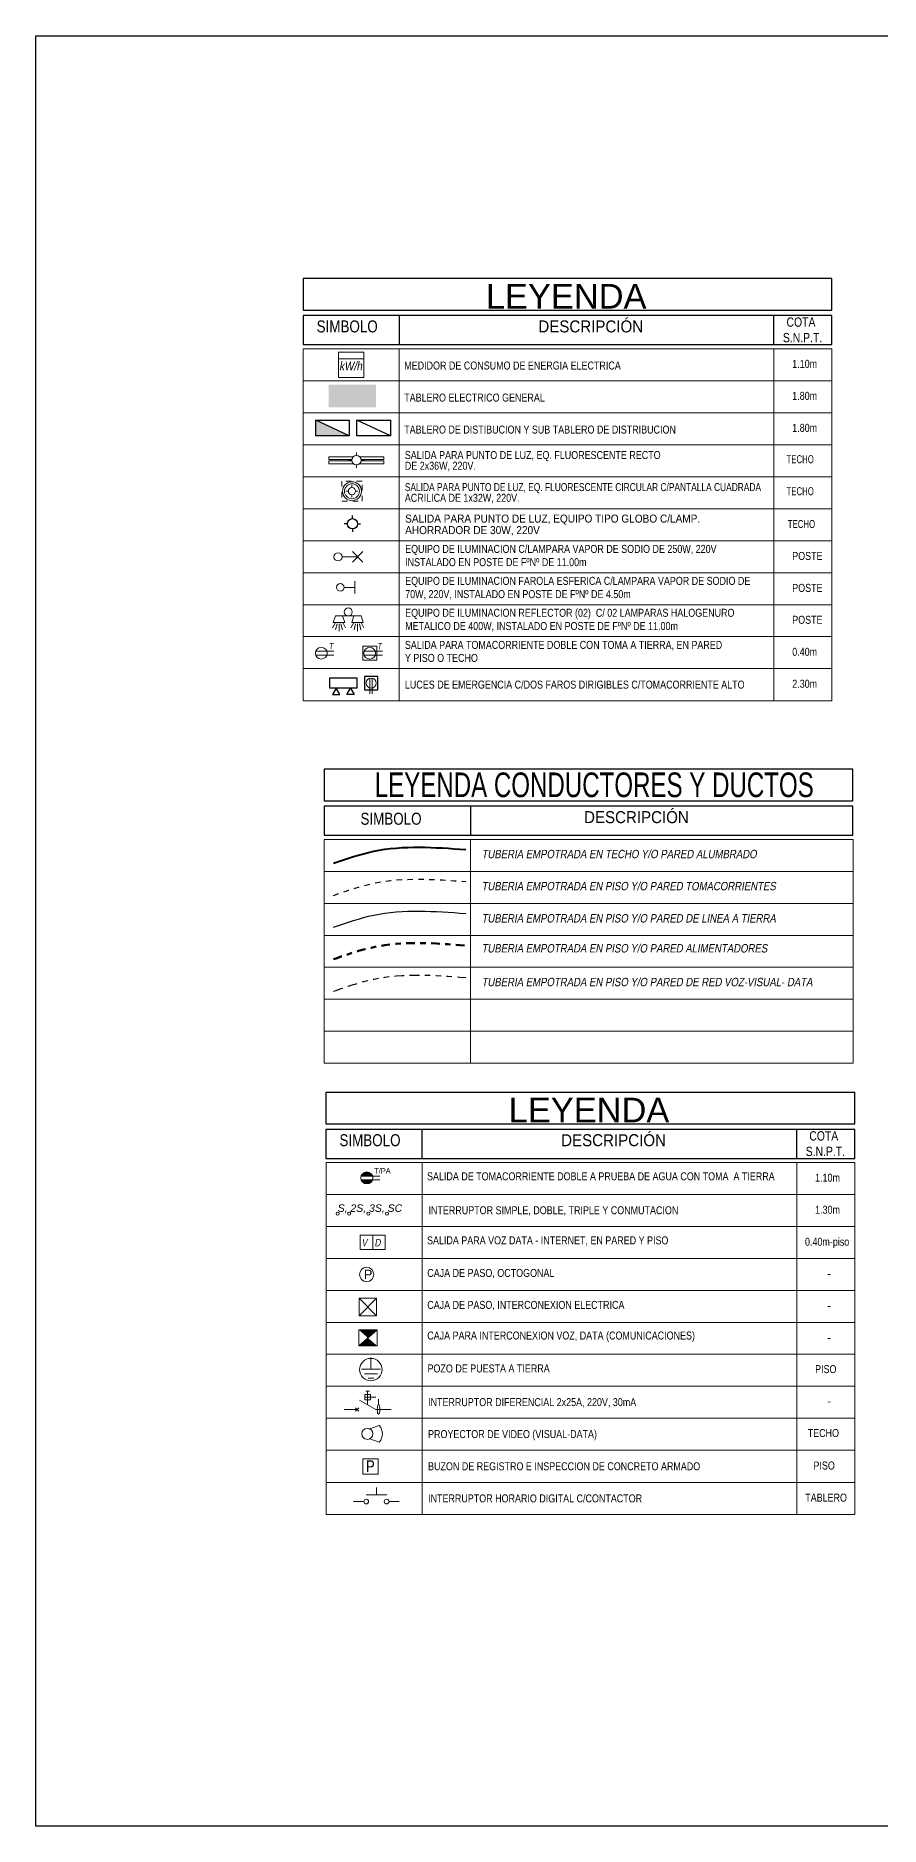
# Model space of a CAD drawing. Header units: millimetres. Extents: x 3354 to 3637, y 1117 to 1358.
# Drawn here: x 3416.77 to 3432.32, y 1247.88 to 1280.84 of the extents above; entities that cross this region are included whole.
import ezdxf

# ---------------------------------------------------------------- set-up
doc = ezdxf.new("R2010")
doc.units = ezdxf.units.MM
for name, pattern in [('ACAD_ISO15W100', [39, 12, -3, 12, -3, 0, -3, 0, -3, 0, -3]), ('DASHDOT2', [12.7, 6.35, -3.175, 0, -3.175]), ('DASHED', [0.75, 0.5, -0.25]), ('DASHED2', [0.375, 0.25, -0.125]), ('TRAZOS1', [0.15, 0.1, -0.05])]:
    doc.linetypes.add(name, pattern=pattern)
for name, color, linetype, lineweight in [('0-Accesorio', 4, 'Continuous', 20), ('ACCESORIO', 4, 'Continuous', 20), ('ACCESORIOS', 4, 'Continuous', 18), ('ALIMENTADORES', 43, 'DASHDOT2', 50), ('buzones', 4, 'Continuous', 18), ('CAB30mm', 60, 'Continuous', 30), ('columnas', 1, 'Continuous', 5), ('FIERR2', 41, 'Continuous', 20), ('INST. TOMAC.', 3, 'DASHED', 30), ('LAMPARAS', 2, 'Continuous', 13), ('LAMPARAS AHORRADORAS', 2, 'Continuous', 20), ('RED ALUMBRADO', 6, 'Continuous', 40), ('RED RED TV CABLE', 241, 'ACAD_ISO15W100', 40), ('RED TIERRA', 21, 'T_LINE', 30), ('SANIT', 160, 'Continuous', 60), ('TABLERO', 122, 'Continuous', 25), ('tableros y cables', 14, 'Continuous', 18)]:
    doc.layers.add(name, color=color, linetype=linetype, lineweight=lineweight)
doc.layers.add('LUMINARIAS', color=2, linetype='Continuous')
doc.layers.add('texto', color=7, linetype='Continuous', lineweight=9, true_color=0x000000)
doc.styles.add('2-SIETE', font='ARIALN.TTF', dxfattribs={"height": 0.07})
doc.styles.add('A-1', font='arial.ttf', dxfattribs={"height": 0.075})
doc.styles.add('BYE', font='ARIALN.TTF', dxfattribs={"oblique": 10, "height": 2})
doc.styles.add('NPT', font='arial.ttf', dxfattribs={"height": 0.1})
doc.styles.get("Standard").update_dxf_attribs({"font": 'arial.ttf'})
doc.linetypes.add('T_LINE', pattern='A,12.7,-5.08,["T",Standard,S=2.54,R=0,X=-2.54,Y=-1.27],-6.35', length=24.13)

# ---------------------------------------------------------------- blocks, each defined once
blk = doc.blocks.new('TOMA A PRUEBA DE AGUA')
at = {"layer": 'ACCESORIOS'}
h = blk.add_hatch(color=256, dxfattribs=at)
h.paths.add_polyline_path([(2284.459, 573.798), (2284.733, 573.798, 0.724865)])
h.paths.add_polyline_path([(2284.733, 573.708), (2284.459, 573.708, 0.724865)])
at = {"layer": 'ACCESORIOS', "linetype": 'Continuous', "lineweight": 20, "ltscale": 0.1}
for p, q in [((2284.459, 573.798), (2284.908, 573.798)), ((2284.459, 573.708), (2284.908, 573.708))]:
    blk.add_line(p, q, dxfattribs=at)
blk.add_circle((2284.596, 573.753), 0.144, dxfattribs=at)
at = {"layer": 'ACCESORIOS', "style": 'A-1', "width": 0.8}
blk.add_text('T/PA', height=0.1316, dxfattribs=at).set_placement((2284.774, 573.856))
blk = doc.blocks.new('CAJA DE PASO CUADRADO')
at = {"layer": 'ACCESORIOS', "linetype": 'Continuous', "lineweight": 20, "ltscale": 0.1}
for p, q in [((3457.161, 1211.357), (3457.482, 1211.036)), ((3457.482, 1211.357), (3457.161, 1211.036))]:
    blk.add_line(p, q, dxfattribs=at)
blk.add_lwpolyline([(3457.482, 1211.357), (3457.161, 1211.357), (3457.161, 1211.036), (3457.482, 1211.036)], close=True, dxfattribs=at)
blk = doc.blocks.new('TABLERO ELECTRICO')
at = {"layer": 'TABLERO'}
blk.add_hatch(color=256, dxfattribs=at).paths.add_polyline_path([(138.888, 62.418), (138.888, 61.688), (139.228, 62.418)])
blk.add_line((138.888, 61.688), (139.228, 62.418), dxfattribs=at)
blk.add_lwpolyline([(139.228, 62.418), (139.228, 61.688), (138.888, 61.688), (138.888, 62.418)], close=True, dxfattribs=at)
blk = doc.blocks.new('tomacorriente')
at = {"layer": 'ACCESORIOS'}
for p, q in [((192.164, 54.007), (192.389, 54.007)), ((192.164, 53.958), (192.389, 53.958))]:
    blk.add_line(p, q, dxfattribs=at)
blk.add_circle((192.232, 53.983), 0.0729, dxfattribs=at)
at = {"layer": 'ACCESORIOS', "style": 'BYE', "oblique": 10}
blk.add_text('T', height=0.0794, dxfattribs=at).set_placement((192.322, 54.03))
blk = doc.blocks.new('MEDIDOR ELECTRICO')
at = {"layer": 'ACCESORIO', "linetype": 'Continuous', "lineweight": 20, "ltscale": 0.1}
blk.add_line((3557.225, 1214.428), (3557.835, 1214.428), dxfattribs=at)
blk.add_lwpolyline([(3557.225, 1214.58), (3557.835, 1214.58), (3557.835, 1213.977), (3557.225, 1213.977)], close=True, dxfattribs=at)
at = {"layer": 'ACCESORIO', "linetype": 'Continuous', "lineweight": 20, "ltscale": 0.1, "style": 'BYE', "oblique": 10}
blk.add_text('kW/h', height=0.2098, dxfattribs=at).set_placement((3557.244, 1214.148))
blk = doc.blocks.new('fl')
at = {"layer": 'LAMPARAS AHORRADORAS'}
for p, q in [((3552.821, 1728.15), (3552.754, 1728.15)), ((3552.922, 1728.251), (3552.922, 1728.318)), ((3553.023, 1728.15), (3553.09, 1728.15)), ((3552.922, 1728.049), (3552.922, 1727.982))]:
    blk.add_line(p, q, dxfattribs=at)
for points in [[(3552.906, 1728.249), (3552.906, 1728.75), (3552.846, 1728.75), (3552.846, 1728.216)], [(3552.938, 1728.249), (3552.938, 1728.75), (3552.998, 1728.75), (3552.998, 1728.216)], [(3552.846, 1728.084), (3552.846, 1727.55), (3552.906, 1727.55), (3552.906, 1728.05)], [(3552.998, 1728.084), (3552.998, 1727.55), (3552.938, 1727.55), (3552.938, 1728.05)]]:
    blk.add_lwpolyline(points, dxfattribs=at)
blk.add_circle((3552.922, 1728.15), 0.101, dxfattribs=at)
blk = doc.blocks.new('FLUORESCENTE CIRCULAR')
at = {"layer": 'LAMPARAS'}
for p, q in [((-792.671, 1801.4), (-792.719, 1801.4)), ((-792.598, 1801.472), (-792.598, 1801.521)), ((-792.526, 1801.4), (-792.478, 1801.4)), ((-792.598, 1801.328), (-792.598, 1801.28))]:
    blk.add_line(p, q, dxfattribs=at)
at = {"layer": 'LAMPARAS', "linetype": 'TRAZOS1', "ltscale": 0.75}
blk.add_lwpolyline([(-792.798, 1801.6), (-792.798, 1801.2), (-792.398, 1801.2), (-792.398, 1801.6)], close=True, dxfattribs=at)
at = {"layer": 'LAMPARAS'}
for radius in [0.189, 0.149, 0.0723]:
    blk.add_circle((-792.598, 1801.4), radius, dxfattribs=at)
blk = doc.blocks.new('reflect')
at = {"layer": 'LAMPARAS'}
for p, q in [((-0.507, 0.787, 0.008), (-0.813, 0.786, 0.016)), ((-0.501, 0.869, 0.008), (-0.751, 0.931, 0.014)), ((-0.477, 0.955, 0.007), (-0.677, 1.059, 0.012)), ((-0.451, 1.032, 0.007), (-0.174, 0.936)), ((-0.449, 0.543, 0.007), (-0.451, 1.032, 0.007)), ((-0.174, 0.399), (-0.174, 0.936)), ((-0.173, 0.64), (-0.174, 0.936)), ((-0.507, 0.011, 0.008), (-0.813, 0.012, 0.016)), ((-0.501, 0.706, 0.008), (-0.75, 0.642, 0.014)), ((-0.501, 0.093, 0.008), (-0.75, 0.156, 0.014)), ((-0.476, 0.619, 0.007), (-0.676, 0.514, 0.012)), ((-0.476, 0.179, 0.007), (-0.676, 0.284, 0.012)), ((-0.449, 0.255, 0.007), (-0.451, -0.233, 0.007)), ((-0.449, 0.543, 0.007), (-0.173, 0.64)), ((-0.449, 0.255, 0.007), (-0.173, 0.158)), ((-0.174, 0.399), (-0.174, -0.138)), ((-0.173, 0.158), (-0.174, -0.138)), ((-0.501, -0.07, 0.008), (-0.751, -0.132, 0.014)), ((-0.477, -0.157, 0.007), (-0.677, -0.261, 0.012)), ((-0.451, -0.233, 0.007), (-0.174, -0.138))]:
    blk.add_line(p, q, dxfattribs=at)
blk.add_circle((-0.005, 0.399), 0.169, dxfattribs=at)
blk = doc.blocks.new('T')
at = {"color": 4, "linetype": 'Continuous', "lineweight": 20, "ltscale": 0.1}
for p, q in [((-49.222, 238.573), (-49.433, 238.573)), ((-49.222, 238.544), (-49.433, 238.544))]:
    blk.add_line(p, q, dxfattribs=at)
blk.add_circle((-49.289, 238.556), 0.0671, dxfattribs=at)

msp = doc.modelspace()

# ---------------------------------------------------------------- hatches: boundary and pattern name
at = {"layer": 'ACCESORIOS'}
h = msp.add_hatch(color=256, dxfattribs=at)
h.dxf.hatch_style = 1
h.paths.add_polyline_path([(3422.716, 1257.014), (3422.885, 1256.867), (3423.055, 1257.013), (3423.055, 1257.014)])
h.paths.add_polyline_path([(3422.716, 1256.722), (3423.052, 1256.722), (3422.885, 1256.867)])
at = {"layer": 'TABLERO', "linetype": 'Continuous'}
h = msp.add_hatch(color=256, dxfattribs=at)
h.dxf.hatch_style = 1
h.paths.add_polyline_path([(3423.035, 1274), (3423.034, 1274.417), (3422.597, 1274.416), (3422.161, 1274.415), (3422.162, 1274)])

# ---------------------------------------------------------------- linework, layer by layer
at = {"color": 4, "linetype": 'Continuous', "lineweight": 20, "ltscale": 0.1}
for p, q in [((3422.94, 1256.507), (3422.94, 1256.29)), ((3422.766, 1256.29), (3423.115, 1256.29)), ((3422.766, 1256.29), (3423.115, 1256.29)), ((3422.82, 1256.207), (3423.06, 1256.207)), ((3422.888, 1256.124), (3422.992, 1256.124))]:
    msp.add_line(p, q, dxfattribs=at)
at = {"ltscale": 2}
msp.add_lwpolyline([(3416.769, 1280.836), (3462.641, 1280.836), (3462.641, 1247.877), (3416.769, 1247.877)], close=True, dxfattribs=at)
at = {"color": 2, "lineweight": 25}
for points in [[(3422.678, 1268.83), (3422.185, 1268.83), (3422.185, 1269.018), (3422.678, 1269.018)], [(3422.298, 1268.83), (3422.23, 1268.713), (3422.365, 1268.713)], [(3422.565, 1268.83), (3422.633, 1268.713), (3422.498, 1268.713)]]:
    msp.add_lwpolyline(points, close=True, dxfattribs=at)
msp.add_lwpolyline([(3423.068, 1269.044), (3422.82, 1269.044), (3422.82, 1268.794), (3423.068, 1268.794)], close=True)
at = {"color": 4, "linetype": 'Continuous', "lineweight": 20, "ltscale": 0.1}
msp.add_circle((3422.939, 1256.282), 0.207, dxfattribs=at)
at = {"layer": '0-Accesorio', "linetype": 'Continuous'}
for p, q in [((3423.043, 1253.98), (3423.043, 1254.112)), ((3422.85, 1253.98), (3423.235, 1253.98))]:
    msp.add_line(p, q, dxfattribs=at)
for centre in [(3422.855, 1253.853), (3423.23, 1253.853)]:
    msp.add_circle(centre, 0.0436, dxfattribs=at)
at = {"layer": 'ACCESORIOS', "color": 4, "linetype": 'Continuous', "lineweight": 20, "ltscale": 0.1}
msp.add_line((3422.973, 1258.493), (3422.973, 1258.76), dxfattribs=at)
msp.add_line((3422.973, 1258.493), (3422.973, 1258.76), dxfattribs=at)
at = {"layer": 'ACCESORIOS', "linetype": 'Continuous', "lineweight": 20, "ltscale": 0.1}
msp.add_line((3423.055, 1257.013), (3422.716, 1256.722), dxfattribs=at)
at = {"layer": 'ACCESORIOS'}
for p, q in [((3422.83, 1255.776), (3422.93, 1255.776)), ((3422.846, 1255.885), (3422.915, 1255.885)), ((3422.88, 1255.635), (3422.88, 1255.885)), ((3422.88, 1255.826), (3422.88, 1255.726)), ((3422.686, 1255.549), (3422.445, 1255.549)), ((3422.656, 1255.519), (3422.716, 1255.579)), ((3422.716, 1255.519), (3422.656, 1255.579)), ((3423.028, 1255.549), (3422.732, 1255.72)), ((3423.028, 1255.549), (3423.312, 1255.549))]:
    msp.add_line(p, q, dxfattribs=at)
at = {"layer": 'ACCESORIOS', "linetype": 'DASHED2', "ltscale": 0.005}
for p in [(3422.93, 1255.776), (3423.081, 1255.638)]:
    msp.add_line(p, (3423.081, 1255.776), dxfattribs=at)
at = {"layer": 'ACCESORIOS', "color": 1, "linetype": 'Continuous', "lineweight": 20, "ltscale": 0.1}
for p, q in [((3422.921, 1255.193), (3423.094, 1255.251)), ((3422.921, 1255.008), (3423.094, 1254.949))]:
    msp.add_line(p, q, dxfattribs=at)
at = {"layer": 'ACCESORIOS'}
for points in [[(3423.048, 1269.599), (3422.791, 1269.599), (3422.791, 1269.341), (3423.048, 1269.341)], [(3422.93, 1255.826), (3422.83, 1255.826), (3422.83, 1255.726), (3422.93, 1255.726)]]:
    msp.add_lwpolyline(points, close=True, dxfattribs=at)
at = {"layer": 'ACCESORIOS', "color": 4, "linetype": 'Continuous', "lineweight": 20, "ltscale": 0.1}
msp.add_lwpolyline([(3422.743, 1258.76), (3423.203, 1258.76), (3423.203, 1258.493), (3422.743, 1258.493)], close=True, dxfattribs=at)
at = {"layer": 'ACCESORIOS', "linetype": 'Continuous', "lineweight": 20, "ltscale": 0.1}
msp.add_lwpolyline([(3423.055, 1256.722), (3422.716, 1256.722), (3422.716, 1257.014), (3423.055, 1257.014)], close=True, dxfattribs=at)
at = {"layer": 'ACCESORIOS'}
for centre, radius in [((3422.328, 1259.154), 0.0292), ((3422.539, 1259.154), 0.0292), ((3422.892, 1259.154), 0.0292), ((3423.238, 1259.154), 0.0292), ((3422.862, 1258.033), 0.133)]:
    msp.add_circle(centre, radius, dxfattribs=at)
at = {"layer": 'ACCESORIOS', "color": 1, "linetype": 'Continuous', "lineweight": 20, "ltscale": 0.1}
msp.add_circle((3422.875, 1255.1), 0.103, dxfattribs=at)
msp.add_arc((3422.929, 1255.1), 0.224, 317.5277, 42.4723, dxfattribs=at)
at = {"layer": 'ACCESORIOS'}
msp.add_ellipse((3423.081, 1255.549), major_axis=(0, -0.0894), ratio=0.271389, dxfattribs=at)
at = {"layer": 'ALIMENTADORES', "ltscale": 0.025}
msp.add_spline([(3422.252, 1263.837), (3422.992, 1264.06), (3424.688, 1264.091)], degree=3, dxfattribs=at)
at = {"layer": 'buzones', "linetype": 'Continuous', "ltscale": 0.25}
msp.add_lwpolyline([(3423.072, 1254.36), (3423.072, 1254.639), (3422.793, 1254.639), (3422.793, 1254.36)], close=True, dxfattribs=at)
at = {"layer": 'CAB30mm'}
for p, q in [((3423.461, 1275.686), (3423.461, 1275.151)), ((3430.361, 1275.151), (3430.361, 1275.686)), ((3424.773, 1266.652), (3424.773, 1266.118)), ((3423.881, 1260.705), (3423.881, 1260.17)), ((3430.781, 1260.17), (3430.781, 1260.705))]:
    msp.add_line(p, q, dxfattribs=at)
for points in [[(3421.693, 1275.788), (3431.43, 1275.788), (3431.43, 1276.367), (3421.693, 1276.367)], [(3421.693, 1275.151), (3431.43, 1275.151), (3431.43, 1275.686), (3421.693, 1275.686)], [(3422.079, 1266.754), (3431.816, 1266.754), (3431.816, 1267.333), (3422.079, 1267.333)], [(3422.079, 1266.118), (3431.816, 1266.118), (3431.816, 1266.652), (3422.079, 1266.652)], [(3422.113, 1260.807), (3431.85, 1260.807), (3431.85, 1261.386), (3422.113, 1261.386)], [(3422.113, 1260.17), (3431.85, 1260.17), (3431.85, 1260.705), (3422.113, 1260.705)]]:
    msp.add_lwpolyline(points, close=True, dxfattribs=at)
at = {"layer": 'FIERR2'}
for p, q in [((3421.692, 1275.076), (3421.692, 1268.596)), ((3421.692, 1275.076), (3431.43, 1275.076)), ((3423.461, 1275.076), (3423.461, 1268.596)), ((3430.361, 1275.076), (3430.361, 1268.596)), ((3431.43, 1275.076), (3431.43, 1268.596)), ((3421.692, 1274.487), (3431.43, 1274.487)), ((3421.692, 1273.898), (3431.43, 1273.898)), ((3421.692, 1273.309), (3431.43, 1273.309)), ((3421.692, 1272.718), (3431.43, 1272.718)), ((3421.692, 1272.129), (3431.43, 1272.129)), ((3421.692, 1271.54), (3431.43, 1271.54)), ((3421.692, 1271.54), (3431.43, 1271.54)), ((3421.692, 1270.952), (3431.43, 1270.952)), ((3421.692, 1270.364), (3431.43, 1270.364)), ((3421.692, 1269.776), (3431.43, 1269.776)), ((3421.692, 1269.187), (3431.43, 1269.187)), ((3421.692, 1268.596), (3431.43, 1268.596)), ((3422.08, 1266.042), (3422.08, 1261.923)), ((3422.08, 1266.042), (3431.818, 1266.042)), ((3424.774, 1266.042), (3424.774, 1261.923)), ((3431.818, 1266.042), (3431.818, 1261.923)), ((3422.08, 1265.453), (3431.818, 1265.453)), ((3422.08, 1264.865), (3431.818, 1264.865)), ((3422.08, 1264.276), (3431.818, 1264.276)), ((3422.08, 1263.688), (3431.818, 1263.688)), ((3422.08, 1263.1), (3431.818, 1263.1)), ((3422.08, 1262.511), (3431.818, 1262.511)), ((3422.08, 1261.923), (3431.818, 1261.923)), ((3422.114, 1260.095), (3422.114, 1253.615)), ((3422.114, 1260.095), (3431.851, 1260.095)), ((3423.882, 1260.095), (3423.882, 1253.615)), ((3430.782, 1260.095), (3430.782, 1253.615)), ((3431.851, 1260.095), (3431.851, 1253.615)), ((3422.114, 1259.505), (3431.851, 1259.505)), ((3422.114, 1258.917), (3431.851, 1258.917)), ((3422.114, 1258.329), (3431.851, 1258.329)), ((3422.114, 1257.741), (3431.851, 1257.741)), ((3422.114, 1257.152), (3431.851, 1257.152)), ((3422.114, 1256.564), (3431.851, 1256.564)), ((3422.114, 1255.976), (3431.851, 1255.976)), ((3422.114, 1255.388), (3431.851, 1255.388)), ((3422.114, 1254.797), (3431.851, 1254.797)), ((3422.114, 1254.206), (3431.851, 1254.206)), ((3422.114, 1253.615), (3431.851, 1253.615))]:
    msp.add_line(p, q, dxfattribs=at)
at = {"layer": 'INST. TOMAC.', "ltscale": 0.01}
msp.add_spline([(3422.252, 1265.013), (3422.992, 1265.236), (3424.688, 1265.267)], degree=3, dxfattribs=at)
at = {"layer": 'LAMPARAS'}
for p, q in [((3422.793, 1271.34), (3422.601, 1271.147)), ((3422.601, 1271.34), (3422.793, 1271.147)), ((3422.411, 1271.244), (3422.697, 1271.244)), ((3422.447, 1270.681), (3422.647, 1270.681)), ((3422.647, 1270.568), (3422.647, 1270.795))]:
    msp.add_line(p, q, dxfattribs=at)
for centre, radius in [((3422.335, 1271.244), 0.0752), ((3422.376, 1270.681), 0.0707)]:
    msp.add_circle(centre, radius, dxfattribs=at)
at = {"layer": 'LUMINARIAS'}
for p, q in [((3422.6, 1271.948), (3422.6, 1272.004)), ((3422.505, 1271.853), (3422.449, 1271.853)), ((3422.6, 1271.759), (3422.6, 1271.703)), ((3422.695, 1271.853), (3422.751, 1271.853))]:
    msp.add_line(p, q, dxfattribs=at)
msp.add_circle((3422.6, 1271.853), 0.0947, dxfattribs=at)
at = {"layer": 'RED ALUMBRADO'}
msp.add_spline([(3422.252, 1265.603), (3422.992, 1265.825), (3424.688, 1265.856)], degree=3, dxfattribs=at)
at = {"layer": 'RED RED TV CABLE', "lineweight": 30, "ltscale": 0.015}
msp.add_spline([(3422.252, 1263.248), (3422.992, 1263.471), (3424.688, 1263.502)], degree=3, dxfattribs=at)
at = {"layer": 'RED TIERRA', "ltscale": 0.02}
msp.add_spline([(3422.252, 1264.425), (3422.992, 1264.648), (3424.688, 1264.679)], degree=3, dxfattribs=at)
at = {"layer": 'TABLERO'}
msp.add_line((3423.3, 1273.472), (3422.683, 1273.76), dxfattribs=at)
msp.add_lwpolyline([(3422.683, 1273.76), (3423.3, 1273.76), (3423.3, 1273.472), (3422.683, 1273.472)], close=True, dxfattribs=at)
at = {"layer": 'tableros y cables'}
for p, q in [((3422.622, 1253.853), (3422.811, 1253.853)), ((3423.463, 1253.853), (3423.274, 1253.853))]:
    msp.add_line(p, q, dxfattribs=at)

# ---------------------------------------------------------------- block references
at = {"color": 4, "lineweight": 25, "xscale": 1.386000000000458, "yscale": 1.386000000000458, "zscale": 1.386000000000458, "rotation": 90}
msp.add_blockref('T', (3753.584, 1337.235), dxfattribs=at)
at = {"layer": 'ACCESORIOS'}
for name, p, xscale, yscale, zscale in [('MEDIDOR ELECTRICO', (683.278, 339.783), 0.7700000000000001, 0.7700000000000001, 0.7700000000000001), ('tomacorriente', (3135.462, 1188.997), 1.49072, 1.49072, 1.49072), ('tomacorriente', (3136.355, 1188.997), 1.49072, 1.49072, 1.49072), ('TOMA A PRUEBA DE AGUA', (1663.726, 818.021), 0.7700000000000001, 0.7700000000000001, 0.7700000000000001), ('CAJA DE PASO CUADRADO', (-37.895, 45.028), 1.001, 1.001, 1.001)]:
    msp.add_blockref(name, p, dxfattribs=dict(at, xscale=xscale, yscale=yscale, zscale=zscale))
at = {"layer": 'LAMPARAS'}
for name, p, xscale, yscale, zscale, rotation in [('fl', (4886.416, -1736.302), 0.847, 0.847, 0.847, 90), ('reflect', (3422.698, 1270.232), 0.4385390625000001, 0.4385390625000001, 0.4385390625000001, 89.99999999999999)]:
    msp.add_blockref(name, p, dxfattribs=dict(at, xscale=xscale, yscale=yscale, zscale=zscale, rotation=rotation))
at = {"layer": 'LAMPARAS', "xscale": 0.9239999999999998, "yscale": 0.9239999999999998, "zscale": 0.9239999999999998}
msp.add_blockref('FLUORESCENTE CIRCULAR', (4154.952, -392.041), dxfattribs=at)
at = {"layer": 'TABLERO', "xscale": 0.8456448000000001, "yscale": 0.8456448000000001, "zscale": 0.8456448000000001, "rotation": 90}
msp.add_blockref('TABLERO ELECTRICO', (3474.707, 1156.022), dxfattribs=at)

# ---------------------------------------------------------------- texts
at = {"layer": 'ACCESORIOS', "color": 4, "linetype": 'Continuous', "lineweight": 20, "ltscale": 0.1, "style": 'BYE', "oblique": 10}
for s, p in [('V', (3422.768, 1258.553, 6483.859)), ('D', (3423.006, 1258.552, 8104.824))]:
    msp.add_text(s, height=0.135, rotation=360, dxfattribs=at).set_placement(p)
at = {"layer": 'ACCESORIOS', "attachment_point": 1}
for s, insert, char_height, width in [('{\\fArial|b0|i1|c0|p34;S, 2S, 3S, SC}', (3422.328, 1259.324), 0.13787, 3.60811), ('{\\fArial|b0|i0|c0|p34;P}', (3422.81, 1258.12), 0.16877, 0.1307)]:
    msp.add_mtext(s, dxfattribs=dict(at, insert=insert, char_height=char_height, width=width))
at = {"layer": 'buzones', "ltscale": 0.5, "style": '2-SIETE'}
msp.add_text('P', height=0.21, rotation=359.9724, dxfattribs=at).set_placement((3422.851, 1254.4))
at = {"layer": 'columnas', "lineweight": 60, "style": 'NPT'}
for p in [(3425.057, 1275.815), (3425.477, 1260.834)]:
    msp.add_text('LEYENDA', height=0.4537, dxfattribs=at).set_placement(p)
at = {"layer": 'columnas', "lineweight": 60, "style": 'NPT', "width": 0.7}
msp.add_text('LEYENDA CONDUCTORES Y DUCTOS', height=0.45366, dxfattribs=at).set_placement((3423.011, 1266.821))
at = {"layer": 'SANIT', "attachment_point": 1}
for s, insert, char_height, width in [('{\\W0.8;SIMBOLO}', (3421.941, 1275.597), 0.22094, 1.40233), ('{\\W0.9;DESCRIPCIÓN}', (3426.024, 1275.597), 0.22094, 2.78074), (' {\\W0.8;COTA\\PS.N.P.T.}', (3430.527, 1275.652), 0.17145, 2.15786), ('{\\W0.8;SIMBOLO}', (3422.748, 1266.534), 0.22094, 1.40233), ('{\\W0.9;DESCRIPCIÓN}', (3426.865, 1266.563), 0.22094, 2.78074), ('{\\W0.8;SIMBOLO}', (3422.361, 1260.616), 0.22094, 1.40233), ('{\\W0.9;DESCRIPCIÓN}', (3426.444, 1260.616), 0.22094, 2.78074), (' {\\W0.8;COTA\\PS.N.P.T.}', (3430.947, 1260.671), 0.17145, 2.15786)]:
    msp.add_mtext(s, dxfattribs=dict(at, insert=insert, char_height=char_height, width=width))
at = {"layer": 'texto', "lineweight": 60}
for s, width, p in [('MEDIDOR DE CONSUMO DE ENERGIA ELECTRICA', 0.8, (3423.554, 1274.693)), ('TABLERO ELECTRICO GENERAL', 0.8, (3423.554, 1274.103)), ('TABLERO DE DISTIBUCION Y SUB TABLERO DE DISTRIBUCION', 0.8, (3423.554, 1273.514)), ('SALIDA PARA PUNTO DE LUZ, EQ. FLUORESCENTE RECTO', 0.8, (3423.565, 1273.045)), ('DE 2x36W, 220V.', 0.8, (3423.565, 1272.848)), ('SALIDA PARA PUNTO DE LUZ, EQ. FLUORESCENTE CIRCULAR C/PANTALLA CUADRADA ', 0.75, (3423.565, 1272.455)), ('ACRILICA DE 1x32W, 220V.', 0.8, (3423.565, 1272.258)), ('SALIDA PARA PUNTO DE LUZ, EQUIPO TIPO GLOBO C/LAMP. ', 0.9, (3423.571, 1271.875)), ('AHORRADOR DE 30W, 220V', 0.9, (3423.571, 1271.663)), ('EQUIPO DE ILUMINACION C/LAMPARA VAPOR DE SODIO DE 250W, 220V', 0.8, (3423.571, 1271.317)), ('INSTALADO EN POSTE DE FºNº DE 11.00m', 0.8, (3423.571, 1271.073)), ('70W, 220V, INSTALADO EN POSTE DE FºNº DE 4.50m', 0.8, (3423.571, 1270.485)), ('EQUIPO DE ILUMINACION FAROLA ESFERICA C/LAMPARA VAPOR DE SODIO DE ', 0.8, (3423.571, 1270.729)), ('EQUIPO DE ILUMINACION REFLECTOR (02)  C/ 02 LAMPARAS HALOGENURO', 0.8, (3423.571, 1270.141)), ('METALICO DE 400W, INSTALADO EN POSTE DE FºNº DE 11.00m', 0.8, (3423.571, 1269.897)), ('SALIDA PARA TOMACORRIENTE DOBLE CON TOMA A TIERRA, EN PARED ', 0.8, (3423.566, 1269.55)), ('Y PISO O TECHO', 0.8, (3423.566, 1269.31)), ('LUCES DE EMERGENCIA C/DOS FAROS DIRIGIBLES C/TOMACORRIENTE ALTO', 0.8, (3423.566, 1268.819)), ('SALIDA DE TOMACORRIENTE DOBLE A PRUEBA DE AGUA CON TOMA  A TIERRA', 0.8, (3423.974, 1259.767)), ('INTERRUPTOR SIMPLE, DOBLE, TRIPLE Y CONMUTACION', 0.8, (3424.001, 1259.142)), ('SALIDA PARA VOZ DATA - INTERNET, EN PARED Y PISO', 0.8, (3423.974, 1258.588)), ('CAJA DE PASO, OCTOGONAL', 0.8, (3423.978, 1257.988)), ('CAJA DE PASO, INTERCONEXION ELECTRICA', 0.8, (3423.978, 1257.4)), ('CAJA PARA INTERCONEXION VOZ, DATA (COMUNICACIONES)', 0.8, (3423.978, 1256.836)), ('POZO DE PUESTA A TIERRA', 0.8, (3423.983, 1256.23)), ('INTERRUPTOR DIFERENCIAL 2x25A, 220V, 30mA', 0.8, (3423.993, 1255.61)), ('PROYECTOR DE VIDEO (VISUAL-DATA)', 0.8, (3423.993, 1255.022)), ('BUZON DE REGISTRO E INSPECCION DE CONCRETO ARMADO', 0.8, (3423.993, 1254.429)), ('INTERRUPTOR HORARIO DIGITAL C/CONTACTOR', 0.8, (3423.993, 1253.838))]:
    msp.add_text(s, height=0.14729, dxfattribs=dict(at, width=width)).set_placement(p)
at = {"layer": 'texto', "style": 'BYE', "oblique": 10}
for s, p in [('TUBERIA EMPOTRADA EN TECHO Y/O PARED ALUMBRADO', (3424.979, 1265.696)), ('TUBERIA EMPOTRADA EN PISO Y/O PARED TOMACORRIENTES', (3424.979, 1265.106)), ('TUBERIA EMPOTRADA EN PISO Y/O PARED DE LINEA A TIERRA', (3424.979, 1264.513)), ('TUBERIA EMPOTRADA EN PISO Y/O PARED ALIMENTADORES', (3424.979, 1263.961)), ('TUBERIA EMPOTRADA EN PISO Y/O PARED DE RED VOZ-VISUAL- DATA', (3424.979, 1263.34))]:
    msp.add_text(s, height=0.15392, dxfattribs=at).set_placement(p)
at = {"layer": 'texto', "lineweight": 60, "char_height": 0.14729, "width": 0.78169, "attachment_point": 1}
for s, insert in [('{\\W0.8;1.10m}', (3430.699, 1274.871)), ('{\\W0.8;1.80m}', (3430.699, 1274.282)), ('{\\W0.8;1.80m}', (3430.699, 1273.693)), ('{\\fArial|b0|i0|c0|p34;\\W0.7;TECHO}', (3430.593, 1273.116)), ('{\\fArial|b0|i0|c0|p34;\\W0.7;TECHO}', (3430.593, 1272.527)), ('{\\W0.7;TECHO}', (3430.617, 1271.923)), ('{\\W0.8;POSTE}', (3430.699, 1271.335)), ('{\\W0.8;POSTE}', (3430.699, 1270.747)), ('{\\W0.8;POSTE}', (3430.699, 1270.159))]:
    msp.add_mtext(s, dxfattribs=dict(at, insert=insert))
at = {"layer": 'texto', "lineweight": 30, "width": 0.78169, "attachment_point": 1}
for s, insert, char_height in [('{\\W0.8;0.40m}', (3430.699, 1269.57), 0.14729), ('{\\W0.8;2.30m}', (3430.699, 1268.982), 0.14729), ('{\\W0.8;1.10m}', (3431.12, 1259.889), 0.14729), ('{\\W0.8;1.30m}', (3431.12, 1259.299), 0.14729), ('{\\W0.8;0.40m-piso}', (3430.934, 1258.71), 0.14729), ('-', (3431.345, 1258.122), 0.147), ('-', (3431.345, 1257.533), 0.147), ('-', (3431.345, 1256.945), 0.147), ('{\\W0.8;PISO}', (3431.12, 1256.365), 0.14729), ('-', (3431.345, 1255.776), 0.147), ('{\\W0.8;TECHO}', (3430.984, 1255.188), 0.14729), ('{\\W0.8;PISO}', (3431.09, 1254.59), 0.14729), ('{\\W0.8;TABLERO}', (3430.938, 1253.999), 0.14729)]:
    msp.add_mtext(s, dxfattribs=dict(at, insert=insert, char_height=char_height))

doc.saveas('drawing.dxf')
